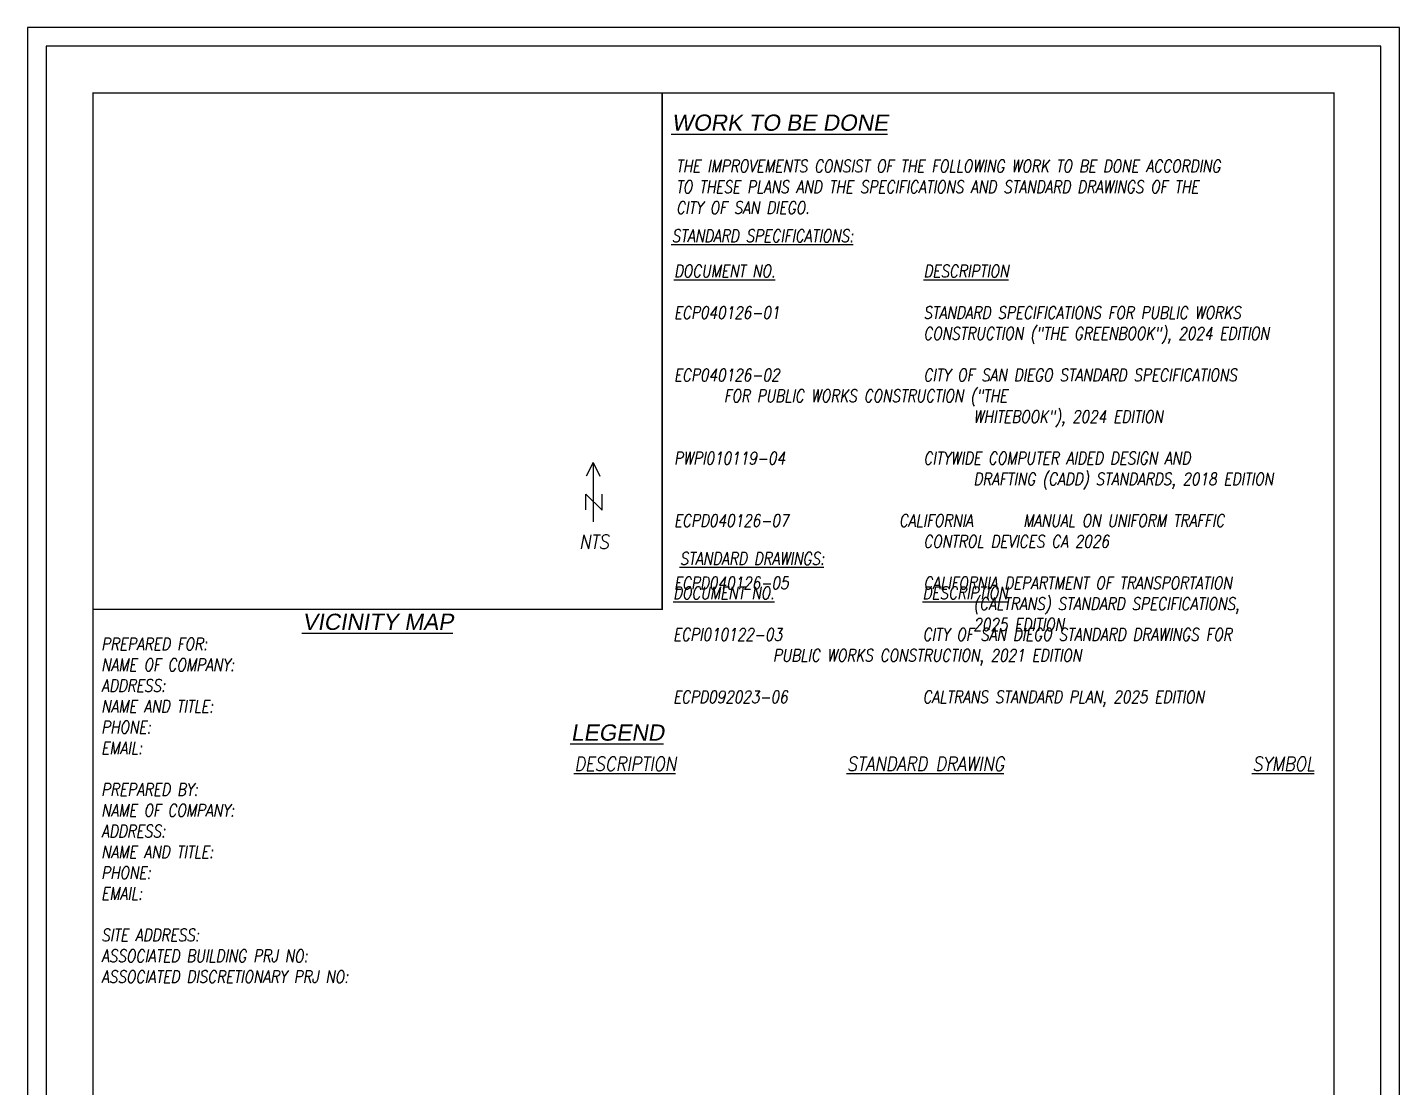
# Model space of a CAD drawing. Header units: inches. Extents: x -18.2 to -7.2, y -0.2 to 16.8.
# Drawn here: x -18.21 to -7.21, y 8.31 to 16.81 of the extents above; entities that cross this region are included whole.
import ezdxf
from ezdxf.enums import TextEntityAlignment as Align

# ---------------------------------------------------------------- set-up
doc = ezdxf.new("R2010")
doc.units = ezdxf.units.IN
doc.header["$MEASUREMENT"] = 0
for name, color, linetype in [('BORDER-BLUE', 5, 'Continuous'), ('BORDER-GREY', 251, 'Continuous'), ('NOTES', 7, 'Continuous'), ('TITLE', 5, 'Continuous')]:
    doc.layers.add(name, color=color, linetype=linetype)
doc.styles.add('HELV100', font='helv', dxfattribs={"height": 2.666666666666666})
doc.styles.get("Standard").update_dxf_attribs({"font": 'simplex.shx', "width": 0.8, "oblique": 10.00000428575679, "height": 0.1})

msp = doc.modelspace()

# ---------------------------------------------------------------- linework, layer by layer
at = {"ltscale": 2}
for p, q in [((-13.67570674648736, 13.3200427060304), (-13.7331690736517, 13.20903333274662)), ((-13.67570674648736, 13.3200427060304), (-13.67570674648736, 12.84402597906991)), ((-13.67570674648736, 13.3200427060304), (-13.62301179764396, 13.20903333274662)), ((-13.7371086894004, 12.94091205788), (-13.7371086894004, 13.06591205788)), ((-13.7371086894004, 13.06591205788), (-13.60603898946321, 12.93587333927112)), ((-13.60603898946321, 12.93587333927112), (-13.60603898946321, 13.06591205788001))]:
    msp.add_line(p, q, dxfattribs=at)
at = {"layer": 'BORDER-BLUE', "const_width": 0.01}
msp.add_lwpolyline([(-17.68602761481493, 16.28118416510528), (-17.68602761481493, 0.3470087710863479), (-7.738665772392294, 0.3470087710863472), (-7.738665772392294, 16.28118416510528)], close=True, dxfattribs=at)
at = {"layer": 'BORDER-BLUE', "const_width": 0.0124029112785908}
msp.add_lwpolyline([(-13.12343441515471, 16.28269522330773), (-13.12343441515471, 12.14189408829251), (-17.68349343716929, 12.14189408829251)], dxfattribs=at)
at = {"layer": 'BORDER-GREY'}
for p, q in [((-7.362349790426968, 16.6575250853742), (-18.06234359678025, 16.6575250853742)), ((-18.06234359678025, 16.6575250853742), (-18.06234359678026, -0.0424653426263375)), ((-7.362349790426968, -0.0424653426263355), (-7.362349790426968, 16.6575250853742))]:
    msp.add_line(p, q, dxfattribs=at)
at = {"layer": 'Defpoints'}
for p, q in [((-7.212349790426967, 16.8075250853742), (-18.21234359678026, 16.8075250853742)), ((-18.21234359678026, 16.8075250853742), (-18.21234359678026, -0.1924653426263347)), ((-7.212349790426967, -0.1924653426263354), (-7.212349790426967, 16.8075250853742))]:
    msp.add_line(p, q, dxfattribs=at)

# ---------------------------------------------------------------- texts
at = {"oblique": 10, "width": 0.85}
for s, p in [('NTS', (-13.78885259235747, 12.62730552392275)), ('%%UDESCRIPTION', (-13.82813952136473, 10.84693537051242)), ('%%USTANDARD DRAWING', (-11.6429139021059, 10.84693537051242)), ('%%USYMBOL', (-8.392467008658086, 10.84693537051242))]:
    msp.add_text(s, height=0.1124999366558859, dxfattribs=at).set_placement(p)
at = {"layer": 'NOTES', "ltscale": 2, "char_height": 0.1, "attachment_point": 1}
for s, insert, width in [('\\pxse0.8;THE IMPROVEMENTS CONSIST OF THE FOLLOWING WORK TO BE DONE ACCORDING\\PTO THESE PLANS AND THE SPECIFICATIONS AND STANDARD DRAWINGS OF THE\\PCITY OF SAN DIEGO.', (-13.01269988397433, 15.74633725837908), 5.429999999999999), ('\\pxi-3,l3,se0.8;\\P{\\LDOCUMENT NO.}^I^I^I{\\LDESCRIPTION}\\P\\pse0.6;\\P\\pse0.8;ECP040126-01^I     ^I^ISTANDARD SPECIFICATIONS FOR PUBLIC WORKS   \\P                      ^I^ICONSTRUCTION ("THE GREENBOOK"), 2024 EDITION\\P\\pse0.6;\\P\\pse0.8;ECP040126-02^I^I  ^ICITY OF SAN DIEGO STANDARD SPECIFICATIONS ^I^I^I^I^I^I^IFOR PUBLIC WORKS CONSTRUCTION ("THE \\P^I^I^I^I^I^IWHITEBOOK"), 2024 EDITION\\P\\pse0.6;\\P\\pse0.8;PWPI010119-04^I^I^ICITYWIDE COMPUTER AIDED DESIGN AND\\P^I^I^I^I^I^IDRAFTING (CADD) STANDARDS, 2018 EDITION\\P\\pse0.7;\\P\\pse0.8;ECPD040126-07^I           CALIFORNIA ^IMANUAL ON UNIFORM TRAFFIC                    ^I^I^I^I^ICONTROL DEVICES CA 2026 \\P\\pse0.6;\\P\\pse0.8;{\\Q10;ECPD040126-05}^I^I^ICALIFORNIA DEPARTMENT OF TRANSPORTATION \\P^I^I^I^I^I^I(CALTRANS) STANDARD SPECIFICATIONS, \\P^I^I^I^I^I^I2025 EDITION', (-13.02929549848554, 15.07072994864122), 5.95), ('\\pxse0.8;{\\LDOCUMENT NO.}^I^I^I{\\LDESCRIPTION}\\P\\pse0.6;\\P\\pse0.8;ECPI010122-03^I^I^ICITY OF SAN DIEGO STANDARD DRAWINGS FOR ^I^I^I^I^I^IPUBLIC WORKS CONSTRUCTION, 2021 EDITION\\P\\pse0.6;\\P\\pse0.8;{\\Q10;ECPD092023-06}^I^I^ICALTRANS STANDARD PLAN, 2025 EDITION', (-13.03622280845309, 12.32324837987955), 5.429999999999999), ('PREPARED FOR:\\PNAME OF COMPANY:\\PADDRESS:\\PNAME AND TITLE:\\PPHONE:\\PEMAIL:\\P\\PPREPARED BY:\\PNAME OF COMPANY:\\PADDRESS: \\PNAME AND TITLE:\\PPHONE:\\PEMAIL:\\P\\PSITE ADDRESS:\\PASSOCIATED BUILDING PRJ NO:\\PASSOCIATED DISCRETIONARY PRJ NO:', (-17.62044144889165, 11.91380924143486), 5.429999999999999)]:
    msp.add_mtext(s, dxfattribs=dict(at, insert=insert, width=width))
at = {"layer": 'TITLE', "style": 'HELV100', "oblique": 10}
msp.add_text('%%UWORK TO BE DONE', height=0.13, dxfattribs=at).set_placement((-13.0480985645814, 15.9791143820829))
at = {"layer": 'TITLE', "oblique": 10, "width": 0.8}
for s, p in [('%%USTANDARD SPECIFICATIONS:', (-13.047077375674, 15.08671343198948)), ('%%USTANDARD DRAWINGS:', (-12.98256044010119, 12.49900883292445))]:
    msp.add_text(s, height=0.1, dxfattribs=at).set_placement(p)
at = {"layer": 'TITLE', "style": 'HELV100', "oblique": 10}
msp.add_text('%%UVICINITY MAP', height=0.13, dxfattribs=at).set_placement((-15.403463926162, 12.04189408829251), align=Align.MIDDLE_CENTER)
msp.add_text('%%ULEGEND', height=0.13, dxfattribs=at).set_placement((-13.48214036264879, 11.08898839992074), align=Align.CENTER)

doc.saveas('drawing.dxf')
